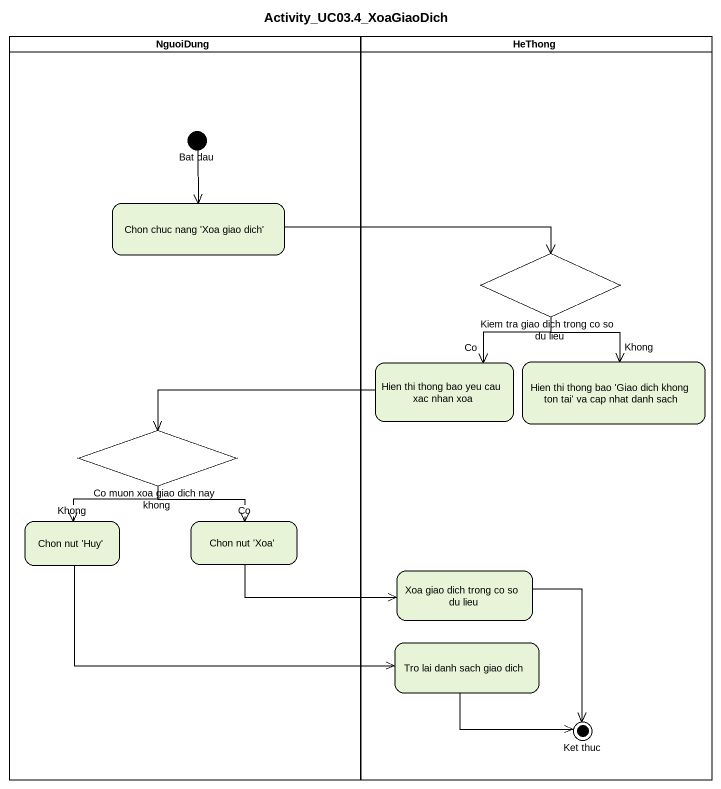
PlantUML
@startuml
title Activity_UC03.4_XoaGiaoDich
hide empty description
state NguoiDung <<partition>> {
  state "Bat dau" as Bat_dau <<start>>
  state "Chon chuc nang 'Xoa giao dich'" as Chon_chuc_nang_Xoa_giao_dich
  state "Co muon xoa giao dich nay khong" as Co_muon_xoa_giao_dich_nay <<choice>>
  state "Chon nut 'Huy'" as Chon_nut_Huy
  state "Chon nut 'Xoa'" as Chon_nut_Xoa
}
state HeThong <<partition>> {
  state "Kiem tra giao dich trong co so du lieu" as Kiem_tra_giao_dich_trong_co <<choice>>
  state "Hien thi thong bao yeu cau xac nhan xoa" as Hien_thi_thong_bao_yeu_cau
  state "Hien thi thong bao 'Giao dich khong ton tai' va cap nhat danh sach" as Hien_thi_thong_bao_Giao
  state "Xoa giao dich trong co so du lieu" as Xoa_giao_dich_trong_co_so
  state "Tro lai danh sach giao dich" as Tro_lai_danh_sach_giao_dich
  state "Ket thuc" as Ket_thuc <<end>>
}
Bat_dau --> Chon_chuc_nang_Xoa_giao_dich
Chon_chuc_nang_Xoa_giao_dich -right-> Kiem_tra_giao_dich_trong_co
Kiem_tra_giao_dich_trong_co --> Hien_thi_thong_bao_yeu_cau : Co
Kiem_tra_giao_dich_trong_co --> Hien_thi_thong_bao_Giao : Khong
Hien_thi_thong_bao_yeu_cau -left-> Co_muon_xoa_giao_dich_nay
Co_muon_xoa_giao_dich_nay --> Chon_nut_Huy : Khong
Co_muon_xoa_giao_dich_nay --> Chon_nut_Xoa : Co
Chon_nut_Huy -right-> Tro_lai_danh_sach_giao_dich
Chon_nut_Xoa -right-> Xoa_giao_dich_trong_co_so
Xoa_giao_dich_trong_co_so --> Ket_thuc
Tro_lai_danh_sach_giao_dich -right-> Ket_thuc
@enduml
